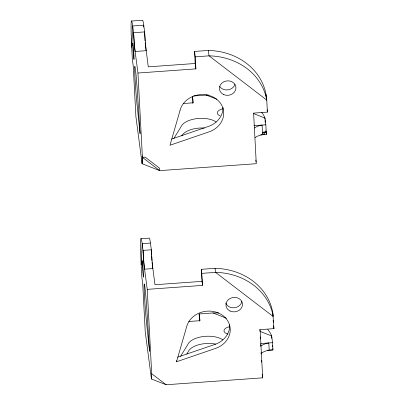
<?xml version="1.0" encoding="UTF-8"?>
<svg xmlns="http://www.w3.org/2000/svg" width="405" height="405" viewBox="0 0 405 405"><rect width="100%" height="100%" fill="white"/><g stroke="black" fill="none" stroke-linecap="round" stroke-linejoin="round"><path stroke-width="0.61" d="M131.706 47.218L132.703 25.966L143.74 25.176L144.625 31.909A15.101 0.506 85.9 0 0 146.149 50.691L135.118 51.481A15.101 0.506 85.9 0 1 133.594 32.699L132.703 25.966A62.264 2.081 85.9 0 0 131.706 47.218L132.344 59.262L133.23 65.995L135.903 116.594L142.109 163.731L159.727 170.626L256.279 163.701L253.606 113.106L267.396 112.119L266.763 100.07L266.055 94.684A62.264 54.245 -7.5 0 0 208.332 50.453L194.537 51.445L195.175 63.489L195.883 68.875L137.953 73.032L134.227 44.747L133.594 32.699L144.625 31.909L145.106 40.945M143.653 27.049L143.74 25.176A62.264 2.081 85.9 0 0 142.464 20.25L131.433 21.04M142.408 157.358L142.109 163.731L142.231 156.011L142.408 157.358L159.727 170.626L159.6 168.217L145.167 157.16L142.408 157.358L137.953 73.032M141.173 264.9L142.175 243.648L150.447 243.056L151.333 249.789A15.101 0.506 85.9 0 0 152.857 268.571L144.585 269.163A15.101 0.506 85.9 0 1 143.061 250.381L142.175 243.648A62.264 2.081 85.9 0 0 141.173 264.9L141.811 276.944L142.697 283.677L145.243 331.867L151.45 379.004L166.131 384.75L262.683 377.83L260.137 329.64L273.932 328.652L272.762 312.564A62.264 54.245 -7.5 0 0 215.04 268.333L201.25 269.325L202.414 285.409L147.243 289.367L143.694 262.43L143.061 250.381L151.333 249.789L151.622 255.211M151.45 379.004L151.698 373.693L147.243 289.367M176.524 361.771L186.573 326.972A22.138 19.288 -7.5 0 1 223.039 315.687A22.138 19.288 -7.5 0 1 214.852 348.644L176.524 361.771L176.372 360.617M173.861 138.459L181.03 126.76A19.369 9.487 -3 0 1 196.253 118.695A19.369 9.487 -3 0 1 216.108 121.951M180.569 356.339L187.738 344.64A19.369 9.487 -3 0 1 202.961 336.575A19.369 9.487 -3 0 1 222.816 339.83M186.816 353.995L188.123 351.869A19.369 9.487 -3 0 1 215.678 344.113M171.644 139.047L207.613 126.719A22.138 19.288 -7.5 0 0 223.003 107.487M177.76 357.129L214.321 344.599A22.138 19.288 -7.5 0 0 229.691 324.81M262.47 132.314L266.222 132.02L262.997 132.253L263.123 134.662M261.772 112.479A62.264 30.497 -3 0 1 264.951 118.057L265.842 124.796L266.348 134.43L260.714 134.855M265.842 124.796L253.93 125.651M269.705 350.133L272.93 349.9L272.55 342.676L260.638 343.531M194.537 51.445L195.25 56.832L209.041 55.844L266.763 100.07A62.264 54.245 -7.5 0 0 209.041 55.844L208.332 50.453M195.175 63.489L148.281 66.85L145.203 42.753M193.696 95.975L206.231 95.079A62.264 30.497 -3 0 1 208.575 95.053M183.323 103.518L193.327 102.799L192.522 96.679L192.82 103.295M140.899 238.722L149.177 238.13A62.264 2.081 85.9 0 1 150.447 243.056M201.25 269.325L201.781 273.365L215.571 272.378A62.264 54.245 -7.5 0 1 273.294 316.604L215.571 272.378L215.04 268.333M201.882 281.369L154.988 284.73L152.052 262.45M199.533 321.175L199.149 313.946L212.944 312.959A62.264 30.497 -3 0 1 218.791 312.979M188.781 321.489L200.035 320.679L199.149 313.946M267.295 350.325L272.93 349.9L272.767 348.675M206.231 95.079L216.802 99.215M253.211 113.461L264.951 118.057L265.017 119.262M212.944 312.959L226.446 318.244M260.506 331.574L271.664 335.937L272.55 342.676M151.698 373.693L166.131 384.75M267.082 109.725L267.396 112.119M265.867 130.759L266.348 134.43M255.793 160.01L256.036 161.858M273.552 325.767L273.932 328.652M272.368 345.617L272.53 346.842M262.202 374.154L262.683 377.83M266.055 94.684L266.146 96.491M266.277 98.901L266.338 100.106M265.083 120.467L265.174 122.275M264.333 132.096L264.465 134.506M272.762 312.564L272.919 315.576M273.173 320.395L273.269 322.203M271.79 338.347L271.664 335.937A62.264 30.497 -3 0 0 267.73 329.473M259.802 329.381L259.904 331.27M260.202 336.945L260.304 338.833M260.602 344.503L260.704 346.397M261.038 352.694L261.103 353.955M261.438 360.258L261.534 362.146M195.25 56.832L195.883 68.875M201.781 273.365L202.414 285.409M151.688 256.416L151.91 260.633M255.094 137.639A12.231 5.989 -3 0 1 262.597 134.723L262.091 125.084A12.231 5.989 -3 0 0 254.583 128.005M181.764 135.908A19.369 9.487 -3 0 1 204.312 128.036M220.082 115.85A8.302 4.065 -3 0 1 222.902 108.823M234.94 84.407A8.302 7.234 -7.5 0 1 227.954 89.87A8.302 7.234 -7.5 0 1 219.743 86.483M261.676 353.114A12.231 5.989 -3 0 1 269.178 350.193L268.798 342.964A12.231 5.989 -3 0 0 261.291 345.885M227.959 334.105A8.302 4.065 -3 0 1 224.026 330.338A8.302 4.065 -3 0 1 229.61 326.703M241.871 301.355A8.302 7.234 -7.5 0 1 234.389 307.78A8.302 7.234 -7.5 0 1 225.798 303.082M180.043 110.438L169.994 145.238L208.322 132.111A22.138 19.288 -7.5 0 0 216.508 99.154A22.138 19.288 -7.5 0 0 180.043 110.438M140.069 133.528L137.022 104.206A22.138 0.739 85.9 0 1 134.683 67.129A22.138 0.739 85.9 0 1 137.513 93.798L140.069 133.528M149.536 351.211L146.488 321.889A22.138 0.739 85.9 0 1 144.15 284.811A22.138 0.739 85.9 0 1 146.98 311.475L149.536 351.211M223.449 94.461A8.302 7.234 -7.5 0 0 235.958 87.915A8.302 7.234 -7.5 0 0 223.611 81.901A8.302 7.234 -7.5 0 0 223.449 94.461M132.779 45.421A8.302 0.278 85.9 0 0 133.898 59.221A8.302 0.278 85.9 0 0 133.498 48.939A8.302 0.278 85.9 0 0 132.779 45.421M229.979 310.994A8.302 7.234 -7.5 0 0 242.489 304.449A8.302 7.234 -7.5 0 0 230.141 298.434A8.302 7.234 -7.5 0 0 229.979 310.994M142.246 263.103A8.302 0.278 85.9 0 0 143.365 276.904A8.302 0.278 85.9 0 0 142.965 266.622A8.302 0.278 85.9 0 0 142.246 263.103"/></g></svg>
